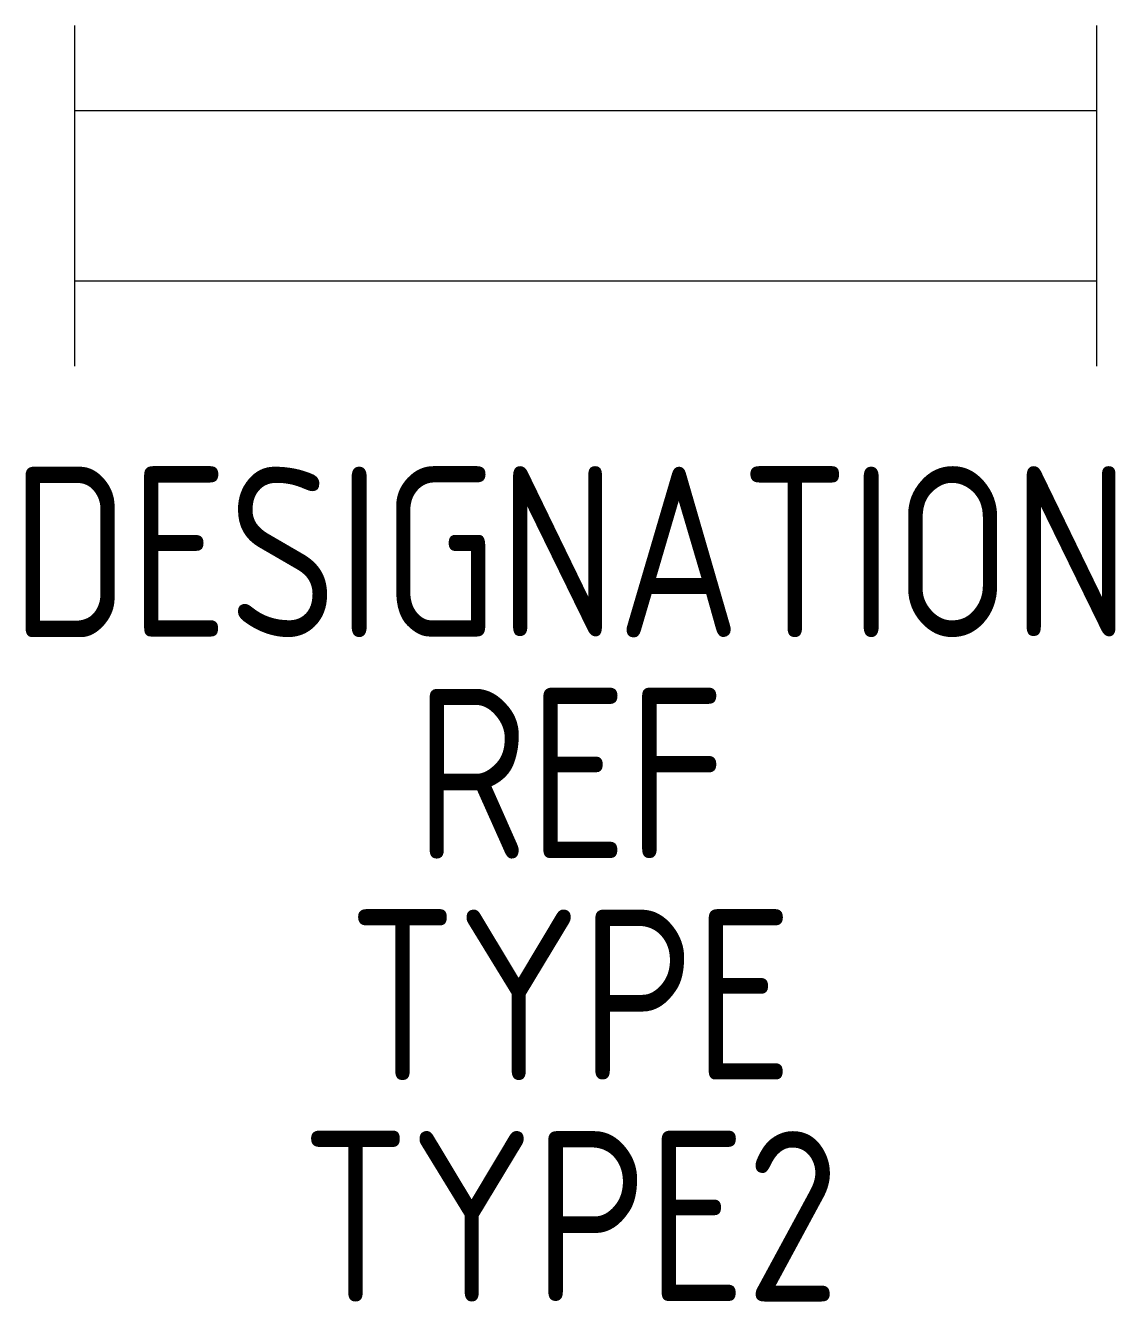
# Model space of a CAD drawing. Header units: millimetres. Extents: x -0.7 to 15.3, y -17.5 to 1.2.
import ezdxf
from ezdxf.enums import TextEntityAlignment as Align

# ---------------------------------------------------------------- set-up
doc = ezdxf.new("R2010")
doc.units = ezdxf.units.MM
doc.layers.add('SYMB_TXT_NOM', color=3, linetype='Continuous')
doc.layers.add('SYMBOLE', color=3, linetype='Continuous')
doc.styles.add('NET2_5', font='isocp.shx', dxfattribs={"width": 0.9, "height": 2.5})

msp = doc.modelspace()

# ---------------------------------------------------------------- linework, layer by layer
at = {"layer": 'SYMBOLE'}
for p, q in [((0, -3.75), (0, 1.25)), ((15, -3.75), (15, 1.25)), ((15, 0), (0, 0)), ((15, -2.5), (0, -2.5))]:
    msp.add_line(p, q, dxfattribs=at)

# ---------------------------------------------------------------- texts
at = {"layer": 'SYMB_TXT_NOM', "style": 'NET2_5', "width": 0.9, "flags": 8}
for tag, text, p in [('DESIGNATION', 'E?', (7.275, -7.724)), ('REF', '', (7.275, -10.974)), ('TYPE', '', (7.275, -14.224)), ('TYPE2', '', (7.275, -17.474))]:
    msp.add_attdef(tag, text=text, height=2.5, dxfattribs=at).set_placement(p, align=Align.CENTER)

doc.saveas('drawing.dxf')
